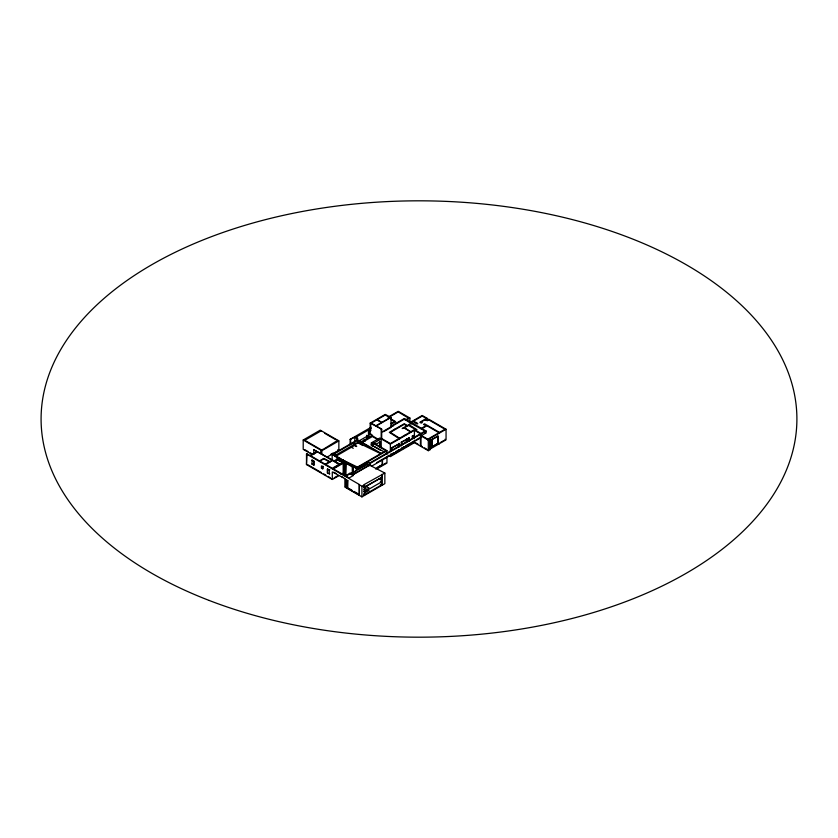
<?xml version="1.0" encoding="UTF-8"?>
<svg xmlns="http://www.w3.org/2000/svg" width="838" height="838" viewBox="0 0 838 838"><rect width="100%" height="100%" fill="white"/><g stroke="black" fill="none" stroke-linecap="round" stroke-linejoin="round"><path stroke-width="1.26" d="M373.319 446.12L373.319 443.396L385.899 450.655L356.286 467.761L335.451 456.385L335.451 454.364L334.404 453.756L357.596 440.369L380.661 453.683L357.596 442.485L334.404 455.882M330.193 461.769L332.162 460.638L332.173 454.437L357.072 440.065L357.596 438.253L355.888 437.268L368.469 429.999L370.7 430.68L370.7 422.813M357.072 440.065L357.596 438.253M311.987 454.437L303.209 449.367L303.209 439.992L320.242 430.156L338.856 440.893L338.856 450.278L327.145 457.045M338.824 475.722L332.298 479.483L306.488 464.577L306.488 453.987L310.154 455.505L316.974 451.567L313.821 449.755L313.821 454.458M313.821 449.755L334.142 460.869L337.148 459.13L337.672 459.434L334.666 461.476L339.641 464.357L342.396 462.461M321.3 431.361L321.3 430.763L304.781 440.296L321.289 449.828L323.395 449.22L337.808 440.296L337.808 440.893M303.209 439.992L321.823 450.729L338.856 440.893M371.883 435.299L370.176 434.314L370.176 423.117L385.25 414.412L391.011 417.439L391.011 426.825L390.487 426.521L404.377 418.497L426.133 431.057L426.133 432.879L420.959 435.865L420.959 445.858M313.904 461.204L311.987 460.188L313.904 461.204L313.821 465.184L313.821 461.246M388.12 417.146L398.228 411.311L409.897 418.036L409.897 421.902M306.488 464.577L307.012 453.683M350.127 444.444L350.127 439.384L370.993 427.338M389.607 416.895L398.228 411.908L408.85 418.34M350.127 439.384L354.841 437.268L357.072 438.557M369.003 437.289L369.003 429.695L371.098 428.49M391.011 417.439L376.21 425.987L381.709 429.171L381.709 438.557L372.795 443.7L371.36 442.862L371.36 445.586M312.071 460.146L311.987 464.126L312.511 463.823M319.54 460.921L323.866 458.417L330.34 461.853L325.752 464.503M330.884 454.28L333.021 453.044M319.854 461.099L323.866 458.784L329.24 461.885L325.228 464.2M335.451 454.364L334.268 455.044L340.689 458.753L340.689 461.476M358.832 441.018L367.683 435.907L367.683 438.148M390.948 423.379L394.289 421.755M354.841 444.685L357.596 443.093L357.596 440.369M370.176 423.117L381.709 429.171M395.599 421.902L392.456 423.42M335.451 456.48L350.913 447.555M361.188 441.773L371.883 435.603L378.766 439.583M361.293 442.925L372.931 436.21L372.931 436.808M329.963 461.644L331.932 460.502M381.5 432.324L404.377 419.105L411.458 423.798M323.259 466.399L321.425 465.938L321.425 468.065L322.819 468.767L322.819 466.651L322.735 468.819L321.425 468.065M383.605 431.706L391.011 427.432M405.498 419.974L408.85 418.036M334.666 461.476L337.672 459.737L343.182 462.314M405.906 420.351L409.897 418.036M332.173 454.437L340.689 458.753M371.36 442.862L379.74 438.023L390.361 444.15L414.412 430.271L420.959 434.053M342.396 462.765L342.92 460.041L356.286 467.761L350.567 465.006M329.816 473.816L327.459 473.051L327.459 469.123L329.816 469.877M410.191 422.415L422.205 415.47L427.317 418.424L427.317 420.781M410.473 422.855L413.029 421.378C417.324 425.316 421.011 424.206 413.344 421.2L422.205 416.077L426.395 418.497L419.848 422.289L421.284 423.117L422.331 422.509L421.284 421.902L425.222 419.639L426.846 420.571L428.417 419.67L445.009 429.245L439.5 432.418L424.562 423.798L423.515 424.405L425.872 425.767L420.854 428.668M334.666 461.172L339.641 464.053L342.92 462.157L342.92 460.041M411.458 423.19L407.394 425.536L404.251 423.724L389.314 432.345L399.537 438.85M332.822 469.196L343.182 463.215M375.592 444.507L380.4 441.731L380.4 447.597M344.963 462.639L345.675 462.23L345.675 474.643L344.963 475.052L344.963 462.639L352.568 467.028L353.269 466.619L353.269 472.831M327.459 473.051L327.532 469.071M346.586 474.57L345.539 475.177L346.063 462.461L342.396 460.345M427.317 418.424L425.589 419.429L426.898 420.184L428.627 419.178L446.057 429.245L446.057 439.835L429.611 449.336L429.611 438.745L446.057 429.245M399.537 438.253L390.361 443.543L381.709 438.557M400.061 437.949L410.672 431.821L403.906 427.914L402.156 428.564L406.87 425.84L404.251 424.332L390.361 432.345L400.061 438.557M411.196 431.518L415.124 429.245L408.577 425.463L404.513 427.652L411.196 432.125M345.539 462.765L356.286 468.358L367.295 462.01L369.914 463.519L426.133 431.057M334.247 477.754L338.143 475.513M341.003 474.465L343.182 473.208L347.487 475.691M421.462 428.92L426.919 425.767L438.976 432.722L427.778 439.196L420.959 435.257M386.957 454.385L386.957 450.655L367.819 461.707L369.914 462.911L420.435 433.749L420.435 445.554M399.506 443.669L391.639 447.901L399.506 443.669L399.506 445.889M406.975 441.27L406.975 439.049L409.07 437.845L409.332 441.322M401.109 442.181L406.87 439.458L406.87 441.668M406.975 439.049L409.332 437.991M412.149 438.222L414.255 437.625L414.255 435.498L412.411 436.263L412.411 438.379M412.149 436.106L414.255 435.498M342.658 462.314L343.182 462.607L332.822 468.589L345.413 475.858L350.127 473.135L352.746 474.643L369.39 465.038L384.851 473.051L384.851 483.652L361.922 496.892L345.151 487.203L346.199 486.899L346.199 479.64M357.397 469.238L367.369 463.477M345.937 476.152L349.079 477.974L353.269 475.555L350.127 473.732L345.413 476.455L345.413 475.858M350.651 473.732L367.295 464.126L369.39 465.341L352.746 474.947L350.651 474.036L356.286 470.788L356.286 468.358M366.112 465.111L357.596 469.72M332.298 479.483L332.298 471.92L345.413 478.875M345.675 479.944L347.54 480.823L347.372 488.187L347.372 480.918L345.675 479.944L345.675 487.203L345.832 479.849M376.65 462.66L389 455.526M391.241 454.227L393.493 452.939M395.735 451.64L399.108 449.692M401.35 448.403L403.591 447.104M405.843 445.806L413.7 441.27M415.941 439.971L419.314 438.023M404.251 446.979L401.109 448.791L406.608 445.921M406.713 445.554L408.808 444.35M371.559 466.2L420.959 437.677L420.435 437.384M390.361 455.956L398.511 451.242M402.177 449.126L404.304 447.901M406.43 446.675L408.546 445.449M412.181 443.354L414.15 442.223M345.937 486.145L347.896 487.884L346.031 486.993L346.031 479.734L347.896 480.624M388.319 455.38L390.361 456.563L414.412 442.674L428.302 450.697L430.135 449.639L429.611 438.745M377.54 467.29L380.861 465.373M375.581 468.725L382.233 464.881L382.233 459.863M375.843 468.871L382.495 465.038L382.495 460.02M383.71 464.336L385.899 463.068M377.121 468.746L386.957 463.068L386.957 456.867M420.959 435.865L428.302 440.107L430.135 439.039M429.611 440.861L431.706 439.646L431.706 447.22L429.611 448.424M437.865 436.095L437.865 443.658L432.104 446.989L432.104 439.426L437.865 436.095L438.127 443.815M429.349 440.704L431.968 439.803L431.968 447.366L431.444 447.063M432.104 439.426L438.127 436.242M359.303 484.783L359.303 495.373L359.303 484.783L361.922 486.291L364.54 484.783L364.54 495.373L363.755 494.923M381.845 474.339L381.845 477.367L364.153 487.58L364.153 484.553L384.851 473.051M432.796 446.287L437.604 443.512L438.976 444.224M429.349 448.278L438.19 443.773M440.599 442.38L443.91 440.474M363.755 487.349L381.845 477.367M363.629 489.392L365.85 488.261M363.975 491.016L369.003 488.261M363.975 493.278L369.003 490.377M340.689 460.251L343.182 461.455M334.928 456.186L357.47 467.08M426.343 419.241L425.295 419.838M411.133 423.379L425.086 431.057L420.959 433.445L415.721 430.418L416.968 429.695L408.902 424.667M425.086 432.879L425.61 433.183M431.444 439.5L431.968 439.803M390.55 418.686L395.599 421.608M391.147 419.639L394.289 421.451M431.842 446.832L432.366 447.136L432.366 439.573M413.731 437.321L414.255 437.625M391.315 424.876L393.211 425.976M394.949 429.098L395.473 429.402M405.173 434.995L405.697 435.299M429.611 449.336L430.135 449.639M415.721 442.831L417.911 444.088M420.1 445.355L422.289 446.623M424.489 447.89L426.678 449.158M406.87 439.458L406.346 439.154L406.346 442.464M409.07 444.496L406.975 445.711M369.003 429.695L370.7 430.68M398.982 450.016L399.506 450.32L391.639 454.563M370.176 433.707L371.883 434.692L371.883 435.603M373.905 437.373L377.802 439.625M380.4 441.731L379.677 441.312L379.677 447.178M367.683 435.907L366.635 435.299L366.635 438.934M373.842 443.093L386.957 450.655M371.36 444.077L372.795 444.905M384.851 452.174L371.36 444.988M371.36 444.685L372.795 445.512M374.366 446.727L380.661 450.352M357.596 439.761L381.185 453.379M359.303 442.862L360.35 443.47M357.596 442.485L362.844 445.512M356.758 446.235L353.929 444.601L353.929 442.485M356.286 446.57L354.453 445.512L351.436 447.251L353.269 448.309M381.971 464.734L382.495 465.038M324.599 433.267L335.609 439.625M366.625 464.21L369.39 465.635L369.39 463.215M337.808 449.671L338.856 450.278M378.818 478.666L380.913 479.87M380.379 481.682L381.164 482.133L364.54 491.728L363.755 491.278M380.379 484.71L381.164 485.16L364.54 494.755L363.755 494.305M304.781 449.671L308.08 451.577M310.29 452.855L312.49 454.123M365.955 486.354L369.003 488.114M363.671 486.847L365.85 488.114M306.488 453.987L359.565 484.626M333.88 472.223L335.975 473.428M341.213 476.455L343.308 477.67M327.459 469.123L329.292 470.181L329.292 474.109M311.987 464.126L313.904 465.142M308.059 464.881L310.154 466.096M310.678 466.399L321.488 472.642M323.657 473.889L325.814 475.136M327.983 476.382L330.141 477.629M349.603 488.868L351.845 490.157M354.086 491.456L358.559 494.043M359.565 495.227L344.889 486.752L344.889 479.179M445.009 439.238L445.009 439.835M439.5 432.418L439.5 433.026M438.976 442.715L438.976 443.323M429.873 441.008L429.873 448.581M428.417 419.67L428.417 420.267M428.302 440.107L428.302 450.697M427.778 439.196L427.778 439.803M414.412 430.271L414.412 437.708M414.412 440.191L414.412 442.674M413.993 435.351L413.993 437.467M412.684 436.409L412.684 438.525M409.07 437.845L409.07 441.165M407.237 439.206L407.237 441.417M406.608 442.611L406.608 439.311L401.371 442.338L401.371 444.538M404.377 419.105L404.377 419.712M401.632 442.485L401.632 445.795M399.244 443.512L399.244 446.843M398.982 443.365L398.982 446.696M397.568 423.043L397.044 423.347M391.901 448.058L391.901 450.268M390.361 444.15L390.361 451.598M390.361 454.081L390.361 456.563M382.233 474.57L382.233 485.16L381.447 484.71L381.447 477.136M381.185 429.475L381.185 447.544M372.795 443.7L372.795 446.424M372.271 444.601L372.271 446.12M371.883 444.381L371.883 445.282M370.438 463.215L370.438 465.038M369.914 463.519L369.914 465.635M368.469 429.999L368.469 437.268M367.295 462.01L367.295 464.126M365.064 441.354L364.017 439.835M361.922 486.291L361.922 496.892M354.841 437.268L354.841 442.328M353.406 442.789L353.406 444.905M352.568 467.028L352.568 473.24M352.358 466.703L352.358 473.784M350.651 439.688L350.651 444.748M350.127 473.135L350.127 473.732M347.739 480.719L347.739 487.978M343.706 460.491L343.706 462.607M343.706 463.215L343.706 472.904M343.182 460.188L343.182 473.208M342.658 460.491L342.658 462.911M340.165 459.056L340.165 461.476L337.672 460.041L337.672 457.621M339.641 464.053L339.641 464.661M337.148 457.318L337.148 459.13M321.823 450.729L321.823 454.248M321.289 449.828L321.289 450.435M320.765 450.132L320.765 453.651M317.497 451.871L310.678 455.799L332.298 468.285L339.118 464.357L317.497 451.871M376.88 419.859L371.224 423.117L375.895 425.809L381.541 422.551L376.88 419.859M385.25 415.02L377.194 419.67L381.856 422.362L389.911 417.712L385.25 415.02M209.175 600.458A377.896 218.173 0 0 0 796.1 433.183A377.896 218.173 0 0 0 251.725 223.358A377.896 218.173 0 0 0 209.175 600.458"/></g></svg>
